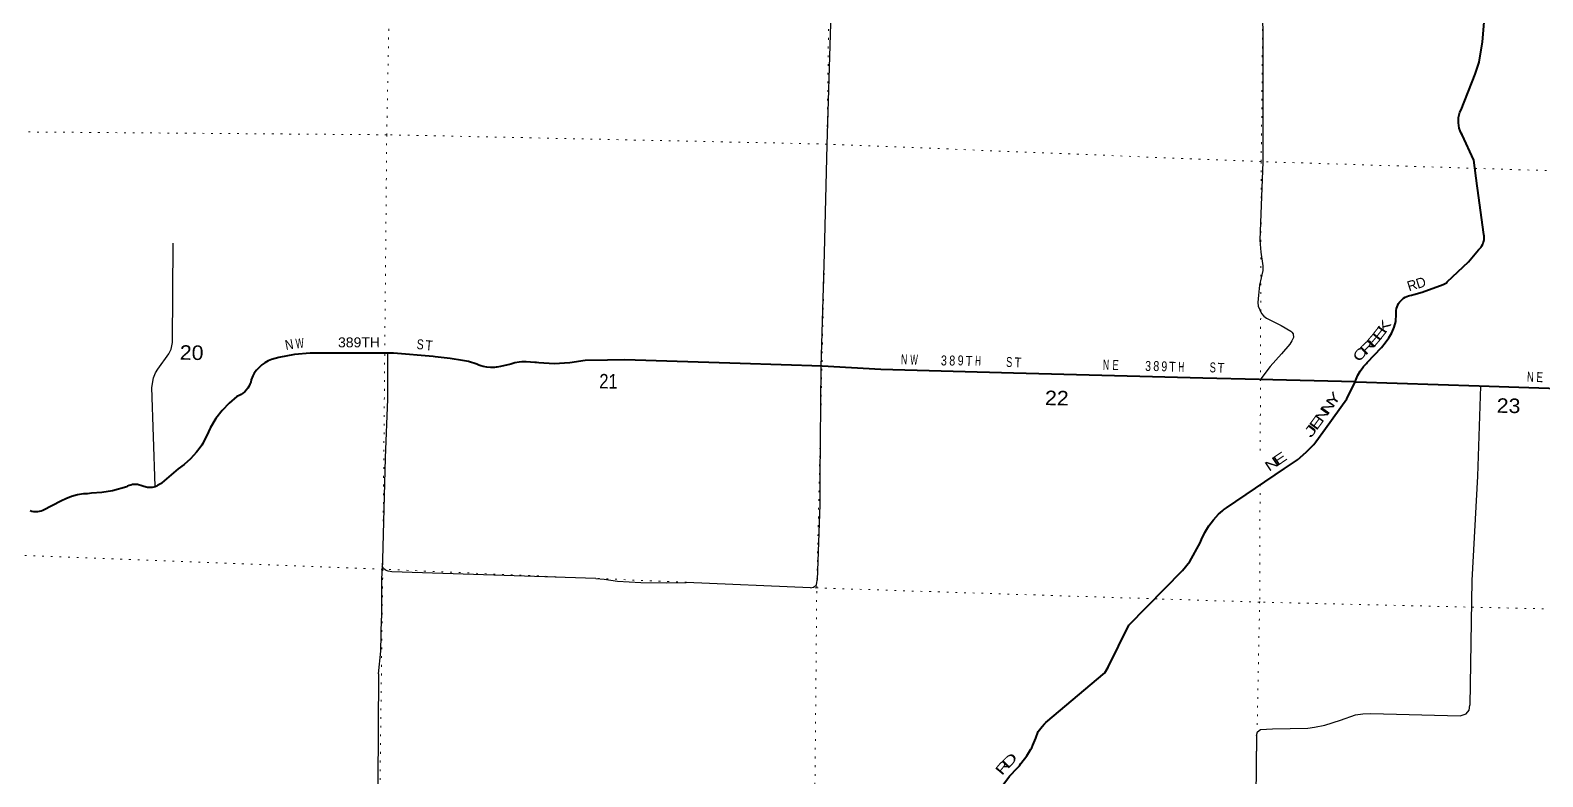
# Model space of a CAD drawing. Header units: feet. Extents: x -481249 to -254670, y -730376 to -544252.
# Drawn here: x -437890 to -419631, y -585736 to -576728 of the extents above; entities that cross this region are included whole.
import ezdxf
from ezdxf.enums import TextEntityAlignment as Align

# ---------------------------------------------------------------- set-up
doc = ezdxf.new("R2010")
doc.units = ezdxf.units.FT
doc.header["$LTSCALE"] = 70
doc.linetypes.add('DOTTED', pattern=[1.5, 0.3, -1.2])
for name, color, linetype, lineweight in [('26', 7, 'Continuous', 40), ('27', 7, 'Continuous', 13), ('29', 7, 'Continuous', 25), ('7', 7, 'DOTTED', 13)]:
    doc.layers.add(name, color=color, linetype=linetype, lineweight=lineweight)

msp = doc.modelspace()

# ---------------------------------------------------------------- linework, layer by layer
at = {"layer": '26'}
msp.add_line((-421899.36, -580979.36), (-421896.65, -580971.29), dxfattribs=at)
for points in [[(-421896.65, -580971.29), (-421885.55, -580938.2), (-421863.66, -580888.97), (-421836.74, -580842.3), (-421805.1, -580798.7), (-421793.37, -580785.66), (-421760.66, -580749.3), (-421750.51, -580735.66), (-421579.71, -580554.4), (-421531.87, -580500.29), (-421489.95, -580441.48), (-421454.4, -580378.61), (-421425.62, -580312.36), (-421403.93, -580243.48), (-421399.61, -580153.62), (-421399.73, -580152.77), (-421400.62, -580130.86), (-421399.22, -580108.98), (-421395.54, -580087.36), (-421389.61, -580066.25), (-421381.52, -580045.87), (-421371.33, -580026.45), (-421359.17, -580008.2), (-421345.18, -579991.32), (-421329.49, -579976), (-421312.29, -579962.4), (-421293.76, -579950.68), (-421274.11, -579940.95), (-421253.54, -579933.33), (-421237.61, -579929.26), (-421215.93, -579925.62), (-421187.61, -579917.74), (-421088.3, -579890.11), (-420833.58, -579797.29), (-420793.58, -579774.75), (-420783.58, -579765.23), (-420529.02, -579522.97), (-420408.07, -579378.45), (-420403.56, -579374.58), (-420389.23, -579360.52), (-420376.46, -579345.04), (-420365.37, -579328.3), (-420356.1, -579310.5), (-420348.73, -579291.83), (-420343.36, -579272.49), (-420340.04, -579252.7), (-420338.81, -579232.66), (-420339.67, -579212.61), (-420342.63, -579192.76), (-420419.38, -578632.84), (-420421.46, -578606.54), (-420463.82, -578296.52), (-420603.15, -577990.66), (-420615.04, -577969.9), (-420628.62, -577940.25), (-420639.02, -577909.34), (-420646.14, -577877.51), (-420649.89, -577845.12), (-420650.24, -577812.5), (-420647.17, -577780.03), (-420640.73, -577748.06), (-420630.98, -577716.94), (-420618.03, -577687.01), (-420446.02, -577258.09), (-420399.37, -577114.26), (-420358.97, -576865.84), (-420308.97, -576292.11)], [(-421896.65, -580971.29), (-423055.36, -580942.72), (-423733.8, -580926.64), (-426019.9, -580865.89), (-427621.54, -580821.34), (-428331.69, -580780.58), (-429319.1, -580748.96), (-430711.9, -580704.1), (-430922.81, -580708.38), (-431191.98, -580713.64), (-431376.93, -580742.67), (-431563.9, -580752.2), (-431749.75, -580742.21), (-431779.13, -580738.96), (-431799.75, -580737.26), (-431904.18, -580728.7), (-431916.25, -580727.71), (-431954.18, -580730.5), (-431986.06, -580732.85), (-432042.19, -580742.97), (-432088.29, -580755.97), (-432214.5, -580783.91), (-432259.52, -580793.88), (-432264.5, -580794.49), (-432285.74, -580797.07), (-432332.32, -580797.82), (-432378.72, -580793.71), (-432424.44, -580784.76), (-432449.06, -580777.2), (-432474.06, -580769.19), (-432499.06, -580759.02), (-432597.83, -580726.81), (-432670.19, -580712.1), (-432819.22, -580688.8), (-433000.42, -580667.42), (-433025.42, -580665.27), (-433506.77, -580623.95), (-433507.26, -580623.91), (-433556.77, -580623.94), (-434509.72, -580624.5), (-434700.75, -580640.11), (-434889.09, -580675.61), (-434934.49, -580687.27), (-434977.42, -580700.82), (-435018.69, -580718.78), (-435057.87, -580740.96), (-435094.5, -580767.11), (-435128.21, -580796.95), (-435158.61, -580830.14), (-435185.38, -580866.34), (-435205.2, -580899.45), (-435222.08, -580947.36), (-435228.76, -580974.2), (-435238.21, -581000.21), (-435250.32, -581025.08), (-435264.97, -581048.55), (-435281.99, -581070.36), (-435301.2, -581090.27), (-435322.39, -581108.06), (-435345.31, -581123.54), (-435369.73, -581136.54), (-435395.38, -581146.92), (-435396.19, -581147.2), (-435489.68, -581227.41), (-435574.27, -581316.95), (-435649.04, -581414.84), (-435713.17, -581520.02), (-435715.33, -581524.15), (-435718.34, -581529.91), (-435740.04, -581574.15), (-435807.98, -581712.64), (-435818.99, -581735.09), (-435839.52, -581762.64), (-435882.84, -581820.79), (-435954.2, -581898.16), (-436033.27, -581967.65), (-436103.9, -582018.65), (-436303.06, -582188.26), (-436318.93, -582201.78), (-436353.06, -582223.42), (-436362.16, -582228.33), (-436380.67, -582235.93), (-436399.87, -582241.57), (-436419.56, -582245.16), (-436439.51, -582246.67), (-436459.51, -582246.1), (-436468.22, -582244.93), (-436474.46, -582243.81), (-436518.22, -582232.03), (-436532.18, -582228.28)], [(-423978.39, -583246.9), (-423892.22, -583139.94), (-423765.88, -582915.15), (-423750.02, -582872.58), (-423710.85, -582788.15), (-423663.06, -582708.27), (-423607.18, -582633.83), (-423543.83, -582565.64), (-423498.73, -582526.29), (-423483.86, -582513.32), (-423448.73, -582489.54), (-422750.48, -582017.03), (-422710.93, -581993.72), (-422593.82, -581913.3), (-422485.76, -581821.09), (-422411.67, -581743.08), (-422394.31, -581724.8), (-422370.98, -581693.08), (-422252.2, -581531.63), (-421995.08, -581174.55), (-421899.33, -580977.35)], [(-421896.65, -580971.29), (-421885.17, -580971.57), (-420398.06, -581020.12), (-417881.41, -581103.05)], [(-436532.18, -582228.28), (-436557.18, -582221.55), (-436582.18, -582212.62), (-436596.54, -582209.88), (-436616.78, -582208.2), (-436637.09, -582208.63), (-436657.23, -582211.19), (-436677.01, -582215.83), (-436696.18, -582222.52), (-436714.56, -582231.18), (-436724.1, -582236.66), (-436897.64, -582285.81), (-437026.52, -582307.63), (-437150.31, -582315.46), (-437175.31, -582319.05), (-437200.31, -582320.43), (-437248.57, -582323.09), (-437321.01, -582334.76), (-437391.83, -582353.94), (-437460.25, -582380.43), (-437514.18, -582407.46), (-437739.03, -582522), (-437760.03, -582529.72), (-437781.72, -582535.2), (-437803.87, -582538.39), (-437826.23, -582539.24), (-437848.55, -582537.75), (-437870.6, -582533.93), (-437892.12, -582527.84)], [(-426173.09, -585870.47), (-426067.8, -585730.74), (-425971.8, -585627.78), (-425948.49, -585602.78), (-425933.63, -585577.78), (-425861.54, -585485.69), (-425809.76, -585403.46), (-425799.62, -585387.36), (-425786.01, -585353.46), (-425752, -585268.74), (-425722.52, -585188.9), (-425673.24, -585128.71), (-425648.19, -585098.12), (-425629.8, -585082.58), (-424919.24, -584481.89), (-424877.89, -584412.3), (-424626.28, -583908.46), (-423978.39, -583246.9)]]:
    msp.add_lwpolyline(points, dxfattribs=at)
at = {"layer": '29'}
for p, q in [((-431064.34, -583341.9), (-433526.83, -583261.94)), ((-428469.5, -583454.88), (-429970.82, -583391.48)), ((-433686.48, -584492.74), (-433695.19, -585820.64))]:
    msp.add_line(p, q, dxfattribs=at)
for points in [[(-428221.39, -574138.21), (-428235.63, -575448.44), (-428228.09, -576648.05), (-428275.23, -578109.89), (-428305.71, -579419.33), (-428345.29, -580790.89), (-428360.16, -582126.73), (-428359.71, -582452.22), (-428392.08, -583363.63)], [(-423013.06, -576366.58), (-423011.65, -576987.44), (-423012.33, -578315.49), (-423046.61, -579261.2)], [(-436380.63, -582230.71), (-436421.06, -581039.82), (-436402.23, -580922.46), (-436379.06, -580861.61), (-436351.55, -580819.59), (-436218.33, -580634.14), (-436190.81, -580577.64), (-436171.99, -580495.06), (-436166.19, -579295.42)], [(-423046.61, -579261.2), (-423036.09, -579404.76), (-423010.64, -579570.3), (-423011.7, -579628.67), (-423048.82, -579803.74), (-423062.61, -579923.65), (-423068.98, -580012.79), (-423065.79, -580058.41), (-423028.67, -580144.36), (-422998.98, -580178.32), (-422968.22, -580202.72), (-422790.04, -580291.85), (-422671.26, -580359.76), (-422660.66, -580370.38), (-422645.81, -580391.6), (-422641.56, -580436.16), (-422658.54, -580474.37), (-422683.99, -580516.8), (-422785.8, -580631.4), (-422921.55, -580784.2), (-423036.09, -580932.76)], [(-433577.94, -580620.98), (-433579.48, -581179.5), (-433607.69, -581888.24), (-433638.84, -583119.31), (-433642.83, -583196.51)], [(-420382.03, -581022.41), (-420418.73, -582108.72), (-420486.48, -583367.27), (-420510.3, -584873.73)], [(-433642.83, -583196.51), (-433650.86, -583352.16), (-433648.92, -583824.35)], [(-433526.83, -583261.94), (-433568.34, -583256.53), (-433600.2, -583242.04), (-433624.82, -583221.76), (-433642.83, -583196.51)], [(-431064.34, -583341.9), (-430960.32, -583353.6), (-430799.59, -583375.34), (-430518.66, -583391.27), (-430214.56, -583397.07), (-429970.82, -583391.48)], [(-428469.5, -583454.88), (-428454.65, -583452.76), (-428435.56, -583448.52), (-428417.53, -583437.91), (-428403.75, -583427.29), (-428398.44, -583414.56), (-428393.14, -583395.46), (-428392.08, -583363.63)], [(-433686.48, -584492.74), (-433658.13, -584221.45), (-433648.92, -583824.35)], [(-423088.83, -585237.74), (-423073.64, -585194.65), (-423039.7, -585164.94), (-422895.46, -585156.45), (-422466.97, -585147.96), (-422386.36, -585139.47), (-422263.33, -585114), (-422072.42, -585054.58), (-421890, -584990.91), (-421805.15, -584978.17), (-421707.57, -584973.93), (-420629.99, -584999.4), (-420557.87, -584978.17), (-420519.69, -584931.48), (-420510.3, -584873.73)], [(-423088.83, -585237.74), (-423095.54, -585981.02), (-423099.66, -586806.71)]]:
    msp.add_lwpolyline(points, dxfattribs=at)
at = {"layer": '7'}
for p, q in [((-433482.37, -572722.73), (-433586.7, -577988.92)), ((-422975.78, -573040.17), (-423030.03, -578313.28)), ((-423030.03, -578313.28), (-423042.5, -581854.69)), ((-423043.74, -582206.99), (-423048.71, -583620.22)), ((-433634.41, -583232.01), (-440789.16, -582956.79)), ((-428395.32, -583457.79), (-433634.41, -583232.01))]:
    msp.add_line(p, q, dxfattribs=at)
for points in [[(-428480.44, -590897.65), (-428444.2, -588769.17), (-428395.32, -583457.79), (-428271.37, -578101.53), (-428205.11, -572830.64)], [(-414415.21, -578504.71), (-417697.57, -578480.44), (-423030.03, -578313.28), (-428271.37, -578101.53), (-433586.7, -577988.92), (-438800.86, -577948.43)], [(-433586.7, -577988.92), (-433610.79, -580636.38), (-433634.41, -583232.01)], [(-433634.41, -583232.01), (-433704.57, -588613.34), (-433738.25, -590799.88)], [(-423048.87, -583629.22), (-424287.54, -583589.5), (-428395.32, -583457.79)], [(-423048.71, -583620.22), (-423152.43, -588967.76), (-423168.32, -590995.21)], [(-414509.93, -583800.69), (-417838.13, -583752.02), (-423048.87, -583629.22)]]:
    msp.add_lwpolyline(points, dxfattribs=at)

# ---------------------------------------------------------------- texts
at = {"layer": '27'}
for s, rotation, p in [('D', 18.216, (-421083.73, -579830.27)), ('R', 17.736, (-421190.66, -579861.56))]:
    msp.add_text(s, height=120, rotation=rotation, dxfattribs=at).set_placement(p, align=Align.CENTER)
for s, rotation, width, p in [('K', 56.379, 1.4, (-421495.68, -580333.97)), ('W', 4.672, 0.65, (-434632.81, -580564.32)), ('E', 49.102, 1.65, (-421624.19, -580505.73)), ('E', 51.62, 1.6, (-421556.1, -580421.87)), ('N', 10.674, 0.85, (-434753.2, -580578.76)), ('S', 355.094, 0.8, (-433186.95, -580577.95)), ('T', 355.094, 0.9, (-433080.95, -580590.18)), ('C', 53.345, 1.4, (-421792.16, -580674.37)), ('R', 44.343, 1.65, (-421704.09, -580592.56)), ('N', 358.407, 0.65, (-427342.3, -580759.07)), ('W', 358.407, 0.6, (-427222.34, -580762.42)), ('3', 358.407, 0.8, (-426862.48, -580772.42)), ('8', 358.407, 0.8, (-426761.16, -580773.43)), ('9', 358.407, 0.8, (-426659.84, -580772.11)), ('T', 358.407, 0.85, (-426558.5, -580777.78)), ('H', 358.407, 0.6, (-426450.2, -580776.45)), ('S', 358.407, 0.7, (-426074.04, -580791.13)), ('T', 358.478, 0.85, (-425968.21, -580796.64)), ('N', 358.478, 0.65, (-424905.15, -580824.12)), ('E', 358.478, 0.7, (-424789.86, -580827.31)), ('3', 358.478, 0.8, (-424397.38, -580839.22)), ('8', 358.478, 0.8, (-424298.39, -580840.07)), ('9', 358.478, 0.8, (-424201.71, -580843.25)), ('T', 358.478, 0.85, (-424102.71, -580848.77)), ('H', 358.478, 0.6, (-423996.72, -580849.64)), ('S', 358.642, 0.7, (-423616.25, -580856.59)), ('T', 358.642, 0.85, (-423517.25, -580861.75)), ('N', 358.113, 0.7, (-419782.77, -580970.12)), ('E', 358.113, 0.75, (-419669.82, -580974.08)), ('Y', 54.244, 1.5, (-422107.13, -581210.36)), ('N', 54.244, 1.4, (-422247.36, -581405.12)), ('N', 54.244, 1.4, (-422177.24, -581307.74)), ('J', 53.659, 1.8, (-422387.74, -581597.73)), ('E', 53.659, 1.5, (-422316.62, -581501.07)), ('N', 34.087, 1.35, (-422870.35, -582013.63)), ('E', 34.087, 1.45, (-422770.96, -581946.37)), ('R', 50.516, 1.5, (-426104.93, -585661.18)), ('D', 46.173, 1.65, (-426025.63, -585582.06))]:
    msp.add_text(s, height=120, rotation=rotation, dxfattribs=dict(at, width=width)).set_placement(p, align=Align.CENTER)
at = {"layer": '27', "width": 1.05}
msp.add_text('389TH', height=120, rotation=0.034, dxfattribs=at).set_placement((-434174.49, -580554.3))
at = {"layer": '7'}
for s, width, p in [('20', 1.1, (-436086.22, -580702.89)), ('21', 0.85, (-431022.14, -581049.24)), ('22', 1.1, (-425641.89, -581250.84)), ('23', 1.1, (-420188.45, -581343.3))]:
    msp.add_text(s, height=175, rotation=358.981, dxfattribs=dict(at, width=width)).set_placement(p)

doc.saveas('drawing.dxf')
